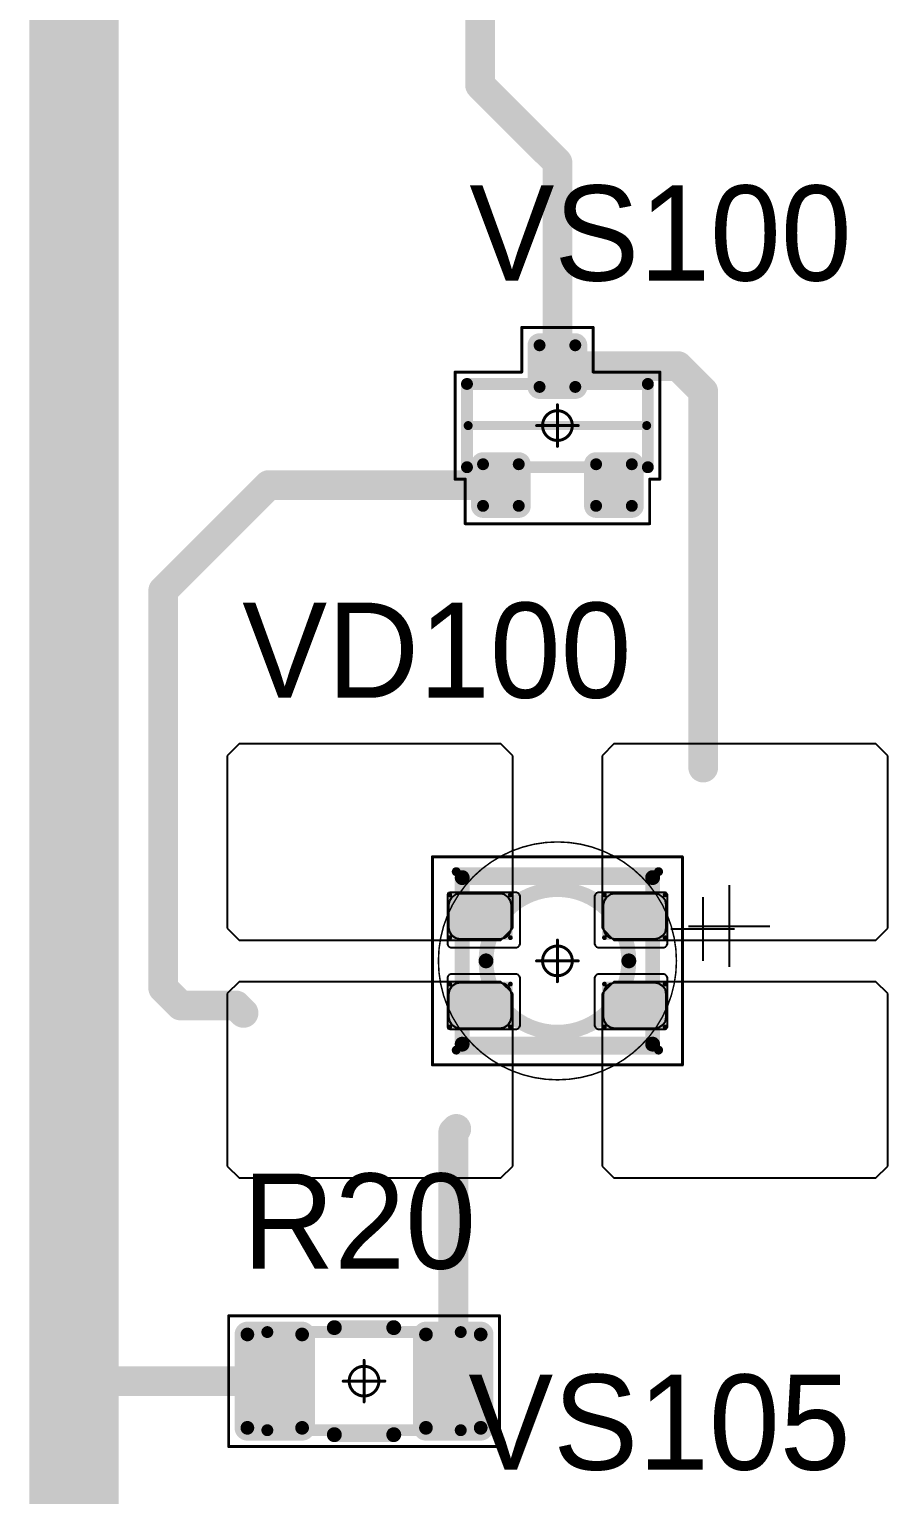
# Model space of a CAD drawing. Header units: millimetres. Extents: x 0 to 400, y 0 to 514.
# Drawn here: x 251.13 to 265.55, y 183.53 to 208.16 of the extents above; entities that cross this region are included whole.
import ezdxf

# ---------------------------------------------------------------- set-up
doc = ezdxf.new("R2010")
doc.units = ezdxf.units.MM
for name, color, linetype in [('Mechanical13', 56, 'Continuous'), ('Mechanical15', 56, 'Continuous'), ('Mechanical2', 216, 'Continuous'), ('TopLayer', 1, 'Continuous'), ('TopOverlay', 2, 'Continuous'), ('TopPaste', 8, 'Continuous'), ('TopSolder', 216, 'Continuous')]:
    doc.layers.add(name, color=color, linetype=linetype)

# ---------------------------------------------------------------- blocks, each defined once
blk = doc.blocks.new('SOT23_82')
at = {"layer": 'Mechanical13', "const_width": 0.2}
for points in [[(-0.7, 1.52), (0.7, 1.52)], [(-0.7, 1.52), (-0.7, -1.52)], [(0.7, 1.52), (0.7, -1.52)], [(-0.7, -1.52), (0.7, -1.52)]]:
    blk.add_lwpolyline(points, dxfattribs=at)
at = {"layer": 'Mechanical13', "const_width": 0.1}
for points in [[(-0.75, 1.52, 1), (-0.65, 1.52, 1)], [(-0.75, 1.52, 1), (-0.65, 1.52, 1)], [(0.65, 1.52, 1), (0.75, 1.52, 1)], [(0.65, 1.52, 1), (0.75, 1.52, 1)], [(-0.75, -1.52, 1), (-0.65, -1.52, 1)], [(-0.75, -1.52, 1), (-0.65, -1.52, 1)], [(0.65, -1.52, 1), (0.75, -1.52, 1)], [(0.65, -1.52, 1), (0.75, -1.52, 1)]]:
    blk.add_lwpolyline(points, format="xyb", close=True, dxfattribs=at)
at = {"layer": 'Mechanical15', "const_width": 0.05}
for points in [[(-0.9, 1.72), (-0.9, 1.55)], [(-0.9, 1.72), (0.9, 1.72)], [(0.9, 1.72), (0.9, 0.6)], [(-1.65, 1.55), (-1.65, -1.55)], [(-1.65, 1.55), (-0.9, 1.55)], [(0.9, 0.6), (1.65, 0.6)], [(1.65, 0.6), (1.65, -0.6)], [(0, 0.35), (0, -0.35)], [(-0.35, 0), (0.35, 0)], [(0.9, -0.6), (1.65, -0.6)], [(0.9, -0.6), (0.9, -1.72)], [(-1.65, -1.55), (-0.9, -1.55)], [(-0.9, -1.55), (-0.9, -1.72)], [(-0.9, -1.72), (0.9, -1.72)]]:
    blk.add_lwpolyline(points, dxfattribs=at)
at = {"layer": 'Mechanical15'}
for points, const_width in [([(-0.913, 1.72, 1), (-0.888, 1.72, 1)], 0.025), ([(-0.913, 1.72, 1), (-0.888, 1.72, 1)], 0.025), ([(0.888, 1.72, 1), (0.913, 1.72, 1)], 0.025), ([(0.888, 1.72, 1), (0.913, 1.72, 1)], 0.025), ([(-1.662, 1.55, 1), (-1.637, 1.55, 1)], 0.025), ([(-1.662, 1.55, 1), (-1.637, 1.55, 1)], 0.025), ([(-0.913, 1.55, 1), (-0.888, 1.55, 1)], 0.025), ([(-0.913, 1.55, 1), (-0.888, 1.55, 1)], 0.025), ([(0.888, 0.6, 1), (0.913, 0.6, 1)], 0.025), ([(0.888, 0.6, 1), (0.913, 0.6, 1)], 0.025), ([(1.637, 0.6, 1), (1.662, 0.6, 1)], 0.025), ([(1.637, 0.6, 1), (1.662, 0.6, 1)], 0.025), ([(0.25, 0, 1), (-0.25, 0, 1)], 0.05), ([(-0.012, 0.35, 1), (0.012, 0.35, 1)], 0.025), ([(-0.362, 0, 1), (-0.337, 0, 1)], 0.025), ([(-0.262, 0, 1), (-0.238, 0, 1)], 0.025), ([(0.238, 0, 1), (0.262, 0, 1)], 0.025), ([(0.337, 0, 1), (0.362, 0, 1)], 0.025), ([(-0.012, -0.35, 1), (0.012, -0.35, 1)], 0.025), ([(0.888, -0.6, 1), (0.913, -0.6, 1)], 0.025), ([(0.888, -0.6, 1), (0.913, -0.6, 1)], 0.025), ([(1.637, -0.6, 1), (1.662, -0.6, 1)], 0.025), ([(1.637, -0.6, 1), (1.662, -0.6, 1)], 0.025), ([(-1.662, -1.55, 1), (-1.637, -1.55, 1)], 0.025), ([(-1.662, -1.55, 1), (-1.637, -1.55, 1)], 0.025), ([(-0.913, -1.55, 1), (-0.888, -1.55, 1)], 0.025), ([(-0.913, -1.55, 1), (-0.888, -1.55, 1)], 0.025), ([(-0.913, -1.72, 1), (-0.888, -1.72, 1)], 0.025), ([(-0.913, -1.72, 1), (-0.888, -1.72, 1)], 0.025), ([(0.888, -1.72, 1), (0.913, -1.72, 1)], 0.025), ([(0.888, -1.72, 1), (0.913, -1.72, 1)], 0.025)]:
    blk.add_lwpolyline(points, format="xyb", close=True, dxfattribs=dict(at, const_width=const_width))
at = {"layer": 'TopLayer', "const_width": 0.1}
for points in [[(-1.4, 1.25, 1), (-1.3, 1.25, 1)], [(-0.7, 1.25, 1), (-0.6, 1.25, 1)], [(-1.4, 0.65, 1), (-1.3, 0.65, 1)], [(-0.7, 0.65, 1), (-0.6, 0.65, 1)], [(0.6, 0.3, 1), (0.7, 0.3, 1)], [(1.3, 0.3, 1), (1.4, 0.3, 1)], [(0.6, -0.3, 1), (0.7, -0.3, 1)], [(1.3, -0.3, 1), (1.4, -0.3, 1)], [(-1.4, -0.65, 1), (-1.3, -0.65, 1)], [(-0.7, -0.65, 1), (-0.6, -0.65, 1)], [(-1.4, -1.25, 1), (-1.3, -1.25, 1)], [(-0.7, -1.25, 1), (-0.6, -1.25, 1)]]:
    blk.add_lwpolyline(points, format="xyb", close=True, dxfattribs=at)
at = {"layer": 'TopLayer'}
for points in [[(-1.45, 1.25), (-1.45, 0.65), (-0.55, 1.25), (-0.55, 0.65)], [(-1.35, 1.35), (-1.35, 0.55), (-0.65, 1.35), (-0.65, 0.55)], [(0.55, 0.3), (0.55, -0.3), (1.45, 0.3), (1.45, -0.3)], [(0.65, 0.4), (0.65, -0.4), (1.35, 0.4), (1.35, -0.4)], [(-1.45, -0.65), (-1.45, -1.25), (-0.55, -0.65), (-0.55, -1.25)], [(-1.35, -0.55), (-1.35, -1.35), (-0.65, -0.55), (-0.65, -1.35)]]:
    blk.add_solid(points, dxfattribs=at)
at = {"layer": 'TopOverlay', "const_width": 0.15}
blk.add_lwpolyline([(0, 1.5), (0, -1.5)], dxfattribs=at)
at = {"layer": 'TopOverlay', "const_width": 0.075}
for points in [[(-0.038, 1.5, 1), (0.038, 1.5, 1)], [(-0.038, -1.5, 1), (0.038, -1.5, 1)]]:
    blk.add_lwpolyline(points, format="xyb", close=True, dxfattribs=at)
at = {"layer": 'TopPaste', "const_width": 0.075}
for points in [[(-1.387, 1.25, 1), (-1.313, 1.25, 1)], [(-0.687, 1.25, 1), (-0.613, 1.25, 1)], [(-1.387, 0.65, 1), (-1.313, 0.65, 1)], [(-0.687, 0.65, 1), (-0.613, 0.65, 1)], [(0.613, 0.3, 1), (0.687, 0.3, 1)], [(1.313, 0.3, 1), (1.387, 0.3, 1)], [(0.613, -0.3, 1), (0.687, -0.3, 1)], [(1.313, -0.3, 1), (1.387, -0.3, 1)], [(-1.387, -0.65, 1), (-1.313, -0.65, 1)], [(-0.687, -0.65, 1), (-0.613, -0.65, 1)], [(-1.387, -1.25, 1), (-1.313, -1.25, 1)], [(-0.687, -1.25, 1), (-0.613, -1.25, 1)]]:
    blk.add_lwpolyline(points, format="xyb", close=True, dxfattribs=at)
at = {"layer": 'TopPaste'}
for points in [[(-1.425, 1.25), (-1.425, 0.65), (-0.575, 1.25), (-0.575, 0.65)], [(-1.35, 1.325), (-1.35, 0.575), (-0.65, 1.325), (-0.65, 0.575)], [(0.575, 0.3), (0.575, -0.3), (1.425, 0.3), (1.425, -0.3)], [(0.65, 0.375), (0.65, -0.375), (1.35, 0.375), (1.35, -0.375)], [(-1.425, -0.65), (-1.425, -1.25), (-0.575, -0.65), (-0.575, -1.25)], [(-1.35, -0.575), (-1.35, -1.325), (-0.65, -0.575), (-0.65, -1.325)]]:
    blk.add_solid(points, dxfattribs=at)
at = {"layer": 'TopSolder', "const_width": 0.202}
for points in [[(-1.451, 1.25, 1), (-1.249, 1.25, 1)], [(-0.751, 1.25, 1), (-0.549, 1.25, 1)], [(-1.451, 0.65, 1), (-1.249, 0.65, 1)], [(-0.751, 0.65, 1), (-0.549, 0.65, 1)], [(0.549, 0.3, 1), (0.751, 0.3, 1)], [(1.249, 0.3, 1), (1.451, 0.3, 1)], [(0.549, -0.3, 1), (0.751, -0.3, 1)], [(1.249, -0.3, 1), (1.451, -0.3, 1)], [(-1.451, -0.65, 1), (-1.249, -0.65, 1)], [(-0.751, -0.65, 1), (-0.549, -0.65, 1)], [(-1.451, -1.25, 1), (-1.249, -1.25, 1)], [(-0.751, -1.25, 1), (-0.549, -1.25, 1)]]:
    blk.add_lwpolyline(points, format="xyb", close=True, dxfattribs=at)
at = {"layer": 'TopSolder'}
for points in [[(-1.552, 1.25), (-1.552, 0.65), (-0.448, 1.25), (-0.448, 0.65)], [(-1.35, 1.452), (-1.35, 0.448), (-0.65, 1.452), (-0.65, 0.448)], [(0.65, 0.502), (0.65, -0.502), (1.35, 0.502), (1.35, -0.502)], [(0.448, 0.3), (0.448, -0.3), (1.552, 0.3), (1.552, -0.3)], [(-1.35, -0.448), (-1.35, -1.452), (-0.65, -0.448), (-0.65, -1.452)], [(-1.552, -0.65), (-1.552, -1.25), (-0.448, -0.65), (-0.448, -1.25)]]:
    blk.add_solid(points, dxfattribs=at)
blk = doc.blocks.new('E65F_255')
at = {"layer": 'Mechanical13'}
for p, q in [((2.441, 1.071), (2.441, 0)), ((1.905, 0.536), (2.976, 0.536))]:
    blk.add_line(p, q, dxfattribs=at)
at = {"layer": 'Mechanical13', "const_width": 0.25}
for points in [[(-1.6, -1.4), (-1.6, 1.4)], [(-1.6, 1.4), (1.6, 1.4)], [(1.6, -1.4), (1.6, 1.4)], [(-1.6, -1.4), (1.6, -1.4)]]:
    blk.add_lwpolyline(points, dxfattribs=at)
at = {"layer": 'Mechanical13'}
for points, const_width in [([(-1.663, 1.4, 1), (-1.538, 1.4, 1)], 0.125), ([(-1.663, 1.4, 1), (-1.538, 1.4, 1)], 0.125), ([(1.537, 1.4, 1), (1.662, 1.4, 1)], 0.125), ([(1.537, 1.4, 1), (1.662, 1.4, 1)], 0.125), ([(1.2, 0, 1), (-1.2, 0, 1)], 0.25), ([(-1.263, 0, 1), (-1.138, 0, 1)], 0.125), ([(1.137, 0, 1), (1.262, 0, 1)], 0.125), ([(-1.663, -1.4, 1), (-1.538, -1.4, 1)], 0.125), ([(-1.663, -1.4, 1), (-1.538, -1.4, 1)], 0.125), ([(1.537, -1.4, 1), (1.662, -1.4, 1)], 0.125), ([(1.537, -1.4, 1), (1.662, -1.4, 1)], 0.125)]:
    blk.add_lwpolyline(points, format="xyb", close=True, dxfattribs=dict(at, const_width=const_width))
at = {"layer": 'Mechanical15', "const_width": 0.05}
for points in [[(-2.1, 1.75), (2.1, 1.75)], [(-2.1, -1.75), (-2.1, 1.75)], [(2.1, -1.75), (2.1, 1.75)], [(0, -0.35), (0, 0.35)], [(0, -0.35), (0, 0.35)], [(-0.35, 0), (0.35, 0)], [(-0.35, 0), (0.35, 0)], [(-2.1, -1.75), (2.1, -1.75)]]:
    blk.add_lwpolyline(points, dxfattribs=at)
at = {"layer": 'Mechanical15'}
for points, const_width in [([(-2.113, 1.75, 1), (-2.088, 1.75, 1)], 0.025), ([(-2.113, 1.75, 1), (-2.088, 1.75, 1)], 0.025), ([(2.087, 1.75, 1), (2.112, 1.75, 1)], 0.025), ([(2.087, 1.75, 1), (2.112, 1.75, 1)], 0.025), ([(0.25, 0, 1), (-0.25, 0, 1)], 0.05), ([(0.25, 0, 1), (-0.25, 0, 1)], 0.05), ([(-0.013, 0.35, 1), (0.012, 0.35, 1)], 0.025), ([(-0.013, 0.35, 1), (0.012, 0.35, 1)], 0.025), ([(-0.363, 0, 1), (-0.338, 0, 1)], 0.025), ([(-0.363, 0, 1), (-0.338, 0, 1)], 0.025), ([(-0.263, 0, 1), (-0.238, 0, 1)], 0.025), ([(-0.263, 0, 1), (-0.238, 0, 1)], 0.025), ([(0.237, 0, 1), (0.262, 0, 1)], 0.025), ([(0.237, 0, 1), (0.262, 0, 1)], 0.025), ([(0.337, 0, 1), (0.362, 0, 1)], 0.025), ([(0.337, 0, 1), (0.362, 0, 1)], 0.025), ([(-0.013, -0.35, 1), (0.012, -0.35, 1)], 0.025), ([(-0.013, -0.35, 1), (0.012, -0.35, 1)], 0.025), ([(-2.113, -1.75, 1), (-2.088, -1.75, 1)], 0.025), ([(-2.113, -1.75, 1), (-2.088, -1.75, 1)], 0.025), ([(2.087, -1.75, 1), (2.112, -1.75, 1)], 0.025), ([(2.087, -1.75, 1), (2.112, -1.75, 1)], 0.025)]:
    blk.add_lwpolyline(points, format="xyb", close=True, dxfattribs=dict(at, const_width=const_width))
at = {"layer": 'TopLayer'}
for p, q in [((-5.35, 3.65), (-5.55, 3.45)), ((-5.55, 3.45), (-5.55, 3.45)), ((-5.55, 3.45), (-5.55, 0.55)), ((-0.95, 3.65), (-5.35, 3.65)), ((-5.35, 3.65), (-5.35, 3.65)), ((-0.75, 3.45), (-0.95, 3.65)), ((-0.75, 0.55), (-0.75, 3.45)), ((0.95, 3.65), (0.75, 3.45)), ((0.75, 3.45), (0.75, 3.45)), ((0.75, 3.45), (0.75, 0.55)), ((5.35, 3.65), (0.95, 3.65)), ((0.95, 3.65), (0.95, 3.65)), ((5.55, 3.45), (5.35, 3.65)), ((5.55, 0.55), (5.55, 3.45)), ((-5.55, 0.55), (-5.35, 0.35)), ((-0.95, 0.35), (-0.75, 0.55)), ((0.75, 0.55), (0.95, 0.35)), ((5.35, 0.35), (5.55, 0.55)), ((-5.35, 0.35), (-0.95, 0.35)), ((0.95, 0.35), (5.35, 0.35)), ((-5.35, -0.35), (-5.55, -0.55)), ((-0.95, -0.35), (-5.35, -0.35)), ((-5.35, -0.35), (-5.35, -0.35)), ((-0.75, -0.55), (-0.95, -0.35)), ((0.95, -0.35), (0.75, -0.55)), ((5.35, -0.35), (0.95, -0.35)), ((0.95, -0.35), (0.95, -0.35)), ((5.55, -0.55), (5.35, -0.35)), ((-5.55, -0.55), (-5.55, -0.55)), ((-5.55, -0.55), (-5.55, -3.45)), ((-0.75, -3.45), (-0.75, -0.55)), ((0.75, -0.55), (0.75, -0.55)), ((0.75, -0.55), (0.75, -3.45)), ((5.55, -3.45), (5.55, -0.55)), ((-5.55, -3.45), (-5.35, -3.65)), ((-5.35, -3.65), (-0.95, -3.65)), ((-0.95, -3.65), (-0.75, -3.45)), ((0.75, -3.45), (0.95, -3.65)), ((0.95, -3.65), (5.35, -3.65)), ((5.35, -3.65), (5.55, -3.45))]:
    blk.add_line(p, q, dxfattribs=at)
at = {"layer": 'TopLayer', "const_width": 0.04}
for points in [[(-1.83, 1.11, 1), (-1.79, 1.11, 1)], [(-0.81, 1.11, 1), (-0.77, 1.11, 1)], [(0.77, 1.11, 1), (0.81, 1.11, 1)], [(1.79, 1.11, 1), (1.83, 1.11, 1)], [(-1.83, 0.39, 1), (-1.79, 0.39, 1)], [(-0.81, 0.39, 1), (-0.77, 0.39, 1)], [(0.77, 0.39, 1), (0.81, 0.39, 1)], [(1.79, 0.39, 1), (1.83, 0.39, 1)], [(-1.83, -0.39, 1), (-1.79, -0.39, 1)], [(-0.81, -0.39, 1), (-0.77, -0.39, 1)], [(0.77, -0.39, 1), (0.81, -0.39, 1)], [(1.79, -0.39, 1), (1.83, -0.39, 1)], [(-1.83, -1.11, 1), (-1.79, -1.11, 1)], [(-0.81, -1.11, 1), (-0.77, -1.11, 1)], [(0.77, -1.11, 1), (0.81, -1.11, 1)], [(1.79, -1.11, 1), (1.83, -1.11, 1)]]:
    blk.add_lwpolyline(points, format="xyb", close=True, dxfattribs=at)
at = {"layer": 'TopLayer'}
for points in [[(-1.85, 1.11), (-1.85, 0.39), (-0.75, 1.11), (-0.75, 0.39)], [(-1.81, 1.15), (-1.81, 0.35), (-0.79, 1.15), (-0.79, 0.35)], [(0.75, 1.11), (0.75, 0.39), (1.85, 1.11), (1.85, 0.39)], [(0.79, 1.15), (0.79, 0.35), (1.81, 1.15), (1.81, 0.35)], [(-1.85, -0.39), (-1.85, -1.11), (-0.75, -0.39), (-0.75, -1.11)], [(-1.81, -0.35), (-1.81, -1.15), (-0.79, -0.35), (-0.79, -1.15)], [(0.75, -0.39), (0.75, -1.11), (1.85, -0.39), (1.85, -1.11)], [(0.79, -0.35), (0.79, -1.15), (1.81, -0.35), (1.81, -1.15)]]:
    blk.add_solid(points, dxfattribs=at)
at = {"layer": 'TopOverlay'}
for p, q in [((2.886, 1.271), (2.886, -0.1)), ((2.2, 0.586), (3.571, 0.586))]:
    blk.add_line(p, q, dxfattribs=at)
at = {"layer": 'TopOverlay', "const_width": 0.15}
for points in [[(-1.7, 1.5), (1.7, 1.5)], [(-1.7, -1.5), (1.7, -1.5)]]:
    blk.add_lwpolyline(points, dxfattribs=at)
at = {"layer": 'TopOverlay', "const_width": 0.075}
for points in [[(-1.738, 1.5, 1), (-1.663, 1.5, 1)], [(1.662, 1.5, 1), (1.737, 1.5, 1)], [(-1.738, -1.5, 1), (-1.663, -1.5, 1)], [(1.662, -1.5, 1), (1.737, -1.5, 1)]]:
    blk.add_lwpolyline(points, format="xyb", close=True, dxfattribs=at)
at = {"layer": 'TopPaste'}
for p, q in [((-1.814, 1.011), (-1.829, 0.938)), ((-1.773, 1.073), (-1.814, 1.011)), ((-1.711, 1.114), (-1.773, 1.073)), ((-1.638, 1.129), (-1.711, 1.114)), ((-0.963, 1.129), (-1.638, 1.129)), ((-0.889, 1.114), (-0.963, 1.129)), ((-0.827, 1.073), (-0.889, 1.114)), ((-0.786, 1.011), (-0.827, 1.073)), ((-0.771, 0.938), (-0.786, 1.011)), ((0.786, 1.011), (0.771, 0.938)), ((0.827, 1.073), (0.786, 1.011)), ((0.889, 1.114), (0.827, 1.073)), ((0.962, 1.129), (0.889, 1.114)), ((1.637, 1.129), (0.962, 1.129)), ((1.711, 1.114), (1.637, 1.129)), ((1.773, 1.073), (1.711, 1.114)), ((1.814, 1.011), (1.773, 1.073)), ((1.829, 0.938), (1.814, 1.011)), ((-1.829, 0.938), (-1.829, 0.563)), ((-0.771, 0.563), (-0.771, 0.938)), ((0.771, 0.938), (0.771, 0.563)), ((1.829, 0.563), (1.829, 0.938)), ((-1.829, 0.563), (-1.814, 0.489)), ((-0.786, 0.489), (-0.771, 0.563)), ((0.771, 0.563), (0.786, 0.489)), ((1.814, 0.489), (1.829, 0.563)), ((-1.814, 0.489), (-1.773, 0.427)), ((-1.773, 0.427), (-1.711, 0.386)), ((-1.711, 0.386), (-1.638, 0.371)), ((-1.638, 0.371), (-0.963, 0.371)), ((-0.963, 0.371), (-0.889, 0.386)), ((-0.889, 0.386), (-0.827, 0.427)), ((-0.827, 0.427), (-0.786, 0.489)), ((0.786, 0.489), (0.827, 0.427)), ((0.827, 0.427), (0.889, 0.386)), ((0.889, 0.386), (0.962, 0.371)), ((0.962, 0.371), (1.637, 0.371)), ((1.637, 0.371), (1.711, 0.386)), ((1.711, 0.386), (1.773, 0.427)), ((1.773, 0.427), (1.814, 0.489)), ((-1.814, -0.489), (-1.829, -0.563)), ((-1.773, -0.427), (-1.814, -0.489)), ((-1.711, -0.386), (-1.773, -0.427)), ((-1.638, -0.371), (-1.711, -0.386)), ((-0.963, -0.371), (-1.638, -0.371)), ((-0.889, -0.386), (-0.963, -0.371)), ((-0.827, -0.427), (-0.889, -0.386)), ((-0.786, -0.489), (-0.827, -0.427)), ((-0.771, -0.563), (-0.786, -0.489)), ((0.786, -0.489), (0.771, -0.563)), ((0.827, -0.427), (0.786, -0.489)), ((0.889, -0.386), (0.827, -0.427)), ((0.962, -0.371), (0.889, -0.386)), ((1.637, -0.371), (0.962, -0.371)), ((1.711, -0.386), (1.637, -0.371)), ((1.773, -0.427), (1.711, -0.386)), ((1.814, -0.489), (1.773, -0.427)), ((1.829, -0.563), (1.814, -0.489)), ((-1.829, -0.563), (-1.829, -0.938)), ((-0.771, -0.938), (-0.771, -0.563)), ((0.771, -0.563), (0.771, -0.938)), ((1.829, -0.938), (1.829, -0.563)), ((-1.829, -0.938), (-1.814, -1.011)), ((-0.786, -1.011), (-0.771, -0.938)), ((0.771, -0.938), (0.786, -1.011)), ((1.814, -1.011), (1.829, -0.938)), ((-1.814, -1.011), (-1.773, -1.073)), ((-1.773, -1.073), (-1.711, -1.114)), ((-1.711, -1.114), (-1.638, -1.129)), ((-1.638, -1.129), (-0.963, -1.129)), ((-0.963, -1.129), (-0.889, -1.114)), ((-0.889, -1.114), (-0.827, -1.073)), ((-0.827, -1.073), (-0.786, -1.011)), ((0.786, -1.011), (0.827, -1.073)), ((0.827, -1.073), (0.889, -1.114)), ((0.889, -1.114), (0.962, -1.129)), ((0.962, -1.129), (1.637, -1.129)), ((1.637, -1.129), (1.711, -1.114)), ((1.711, -1.114), (1.773, -1.073)), ((1.773, -1.073), (1.814, -1.011))]:
    blk.add_line(p, q, dxfattribs=at)
at = {"layer": 'TopSolder'}
for p, q in [((-1.842, 1.129), (-1.85, 1.111)), ((-1.85, 1.111), (-1.85, 1.101)), ((-1.85, 1.101), (-1.85, 1.101)), ((-1.85, 1.101), (-1.85, 0.301)), ((-1.828, 1.143), (-1.842, 1.129)), ((-1.81, 1.151), (-1.828, 1.143)), ((-1.8, 1.151), (-1.81, 1.151)), ((-0.7, 1.151), (-1.8, 1.151)), ((-0.685, 1.151), (-0.7, 1.151)), ((-0.7, 1.151), (-0.7, 1.151)), ((-0.658, 1.139), (-0.685, 1.151)), ((-0.636, 1.118), (-0.658, 1.139)), ((-0.625, 1.09), (-0.636, 1.118)), ((-0.625, 1.076), (-0.625, 1.09)), ((-0.625, 0.301), (-0.625, 1.076)), ((0.636, 1.118), (0.625, 1.09)), ((0.625, 1.09), (0.625, 1.076)), ((0.625, 1.076), (0.625, 1.076)), ((0.625, 1.076), (0.625, 0.301)), ((0.657, 1.139), (0.636, 1.118)), ((0.685, 1.151), (0.657, 1.139)), ((0.7, 1.151), (0.685, 1.151)), ((1.8, 1.151), (0.7, 1.151)), ((1.81, 1.151), (1.8, 1.151)), ((1.8, 1.151), (1.8, 1.151)), ((1.828, 1.143), (1.81, 1.151)), ((1.842, 1.129), (1.828, 1.143)), ((1.85, 1.111), (1.842, 1.129)), ((1.85, 1.101), (1.85, 1.111)), ((1.85, 0.301), (1.85, 1.101)), ((-1.85, 0.301), (-1.85, 0.286)), ((-1.85, 0.286), (-1.839, 0.258)), ((-1.839, 0.258), (-1.818, 0.237)), ((-0.658, 0.237), (-0.636, 0.258)), ((-0.636, 0.258), (-0.625, 0.286)), ((-0.625, 0.286), (-0.625, 0.301)), ((-0.625, 0.301), (-0.625, 0.301)), ((0.625, 0.301), (0.625, 0.286)), ((0.625, 0.286), (0.636, 0.258)), ((0.636, 0.258), (0.657, 0.237)), ((1.817, 0.237), (1.839, 0.258)), ((1.839, 0.258), (1.85, 0.286)), ((1.85, 0.286), (1.85, 0.301)), ((1.85, 0.301), (1.85, 0.301)), ((-1.818, 0.237), (-1.79, 0.226)), ((-1.79, 0.226), (-1.775, 0.226)), ((-1.775, 0.226), (-1.775, 0.226)), ((-1.775, 0.226), (-0.7, 0.226)), ((-0.7, 0.226), (-0.685, 0.226)), ((-0.685, 0.226), (-0.658, 0.237)), ((0.657, 0.237), (0.685, 0.226)), ((0.685, 0.226), (0.7, 0.226)), ((0.7, 0.226), (0.7, 0.226)), ((0.7, 0.226), (1.775, 0.226)), ((1.775, 0.226), (1.79, 0.226)), ((1.79, 0.226), (1.817, 0.237)), ((-1.818, -0.236), (-1.839, -0.257)), ((-1.79, -0.224), (-1.818, -0.236)), ((-1.775, -0.224), (-1.79, -0.224)), ((-0.7, -0.224), (-1.775, -0.224)), ((-0.685, -0.224), (-0.7, -0.224)), ((-0.7, -0.224), (-0.7, -0.224)), ((-0.658, -0.236), (-0.685, -0.224)), ((-0.636, -0.257), (-0.658, -0.236)), ((0.657, -0.236), (0.636, -0.257)), ((0.685, -0.224), (0.657, -0.236)), ((0.7, -0.224), (0.685, -0.224)), ((1.775, -0.224), (0.7, -0.224)), ((1.79, -0.224), (1.775, -0.224)), ((1.775, -0.224), (1.775, -0.224)), ((1.817, -0.236), (1.79, -0.224)), ((1.839, -0.257), (1.817, -0.236)), ((-1.839, -0.257), (-1.85, -0.285)), ((-1.85, -0.285), (-1.85, -0.299)), ((-1.85, -0.299), (-1.85, -0.299)), ((-1.85, -0.299), (-1.85, -1.099)), ((-0.625, -0.285), (-0.636, -0.257)), ((-0.625, -0.299), (-0.625, -0.285)), ((-0.625, -1.074), (-0.625, -0.299)), ((0.636, -0.257), (0.625, -0.285)), ((0.625, -0.285), (0.625, -0.299)), ((0.625, -0.299), (0.625, -0.299)), ((0.625, -0.299), (0.625, -1.074)), ((1.85, -0.285), (1.839, -0.257)), ((1.85, -0.299), (1.85, -0.285)), ((1.85, -1.099), (1.85, -0.299)), ((-1.85, -1.099), (-1.85, -1.109)), ((-1.85, -1.109), (-1.842, -1.128)), ((-1.842, -1.128), (-1.828, -1.142)), ((-1.828, -1.142), (-1.81, -1.149)), ((-1.81, -1.149), (-1.8, -1.149)), ((-1.8, -1.149), (-0.7, -1.149)), ((-1.8, -1.149), (-1.8, -1.149)), ((-0.7, -1.149), (-0.685, -1.149)), ((-0.685, -1.149), (-0.658, -1.138)), ((-0.658, -1.138), (-0.636, -1.117)), ((-0.636, -1.117), (-0.625, -1.089)), ((-0.625, -1.089), (-0.625, -1.074)), ((-0.625, -1.074), (-0.625, -1.074)), ((0.625, -1.074), (0.625, -1.089)), ((0.625, -1.089), (0.636, -1.117)), ((0.636, -1.117), (0.657, -1.138)), ((0.657, -1.138), (0.685, -1.149)), ((0.685, -1.149), (0.7, -1.149)), ((0.7, -1.149), (1.8, -1.149)), ((0.7, -1.149), (0.7, -1.149)), ((1.8, -1.149), (1.81, -1.149)), ((1.81, -1.149), (1.828, -1.142)), ((1.828, -1.142), (1.842, -1.128)), ((1.842, -1.128), (1.85, -1.109)), ((1.85, -1.109), (1.85, -1.099)), ((1.85, -1.099), (1.85, -1.099))]:
    blk.add_line(p, q, dxfattribs=at)
blk = doc.blocks.new('RC1206S_372')
at = {"layer": 'Mechanical13', "const_width": 0.2}
for points in [[(-1.625, 0.825), (-1.625, -0.825)], [(1.625, 0.825), (-1.625, 0.825)], [(1.625, 0.825), (1.625, -0.825)], [(1.625, -0.825), (-1.625, -0.825)]]:
    blk.add_lwpolyline(points, dxfattribs=at)
at = {"layer": 'Mechanical13', "const_width": 0.1}
for points in [[(-1.675, 0.825, 1), (-1.575, 0.825, 1)], [(-1.675, 0.825, 1), (-1.575, 0.825, 1)], [(1.575, 0.825, 1), (1.675, 0.825, 1)], [(1.575, 0.825, 1), (1.675, 0.825, 1)], [(-1.675, -0.825, 1), (-1.575, -0.825, 1)], [(-1.675, -0.825, 1), (-1.575, -0.825, 1)], [(1.575, -0.825, 1), (1.675, -0.825, 1)], [(1.575, -0.825, 1), (1.675, -0.825, 1)]]:
    blk.add_lwpolyline(points, format="xyb", close=True, dxfattribs=at)
at = {"layer": 'Mechanical15', "const_width": 0.05}
for points in [[(-2.275, 1.1), (-2.275, -1.1)], [(2.275, 1.1), (-2.275, 1.1)], [(2.275, 1.1), (2.275, -1.1)], [(0, 0.35), (0, -0.35)], [(0.35, 0), (-0.35, 0)], [(2.275, -1.1), (-2.275, -1.1)]]:
    blk.add_lwpolyline(points, dxfattribs=at)
at = {"layer": 'Mechanical15'}
for points, const_width in [([(-2.287, 1.1, 1), (-2.262, 1.1, 1)], 0.025), ([(-2.287, 1.1, 1), (-2.262, 1.1, 1)], 0.025), ([(2.262, 1.1, 1), (2.287, 1.1, 1)], 0.025), ([(2.262, 1.1, 1), (2.287, 1.1, 1)], 0.025), ([(0.25, 0, 1), (-0.25, 0, 1)], 0.05), ([(-0.012, 0.35, 1), (0.012, 0.35, 1)], 0.025), ([(-0.362, 0, 1), (-0.337, 0, 1)], 0.025), ([(-0.262, 0, 1), (-0.238, 0, 1)], 0.025), ([(0.238, 0, 1), (0.262, 0, 1)], 0.025), ([(0.337, 0, 1), (0.362, 0, 1)], 0.025), ([(-0.012, -0.35, 1), (0.012, -0.35, 1)], 0.025), ([(-2.287, -1.1, 1), (-2.262, -1.1, 1)], 0.025), ([(-2.287, -1.1, 1), (-2.262, -1.1, 1)], 0.025), ([(2.262, -1.1, 1), (2.287, -1.1, 1)], 0.025), ([(2.262, -1.1, 1), (2.287, -1.1, 1)], 0.025)]:
    blk.add_lwpolyline(points, format="xyb", close=True, dxfattribs=dict(at, const_width=const_width))
at = {"layer": 'TopLayer', "const_width": 0.115}
for points in [[(-2.018, 0.785, 1), (-1.903, 0.785, 1)], [(-1.098, 0.785, 1), (-0.983, 0.785, 1)], [(0.983, 0.785, 1), (1.098, 0.785, 1)], [(1.903, 0.785, 1), (2.018, 0.785, 1)], [(-2.018, -0.785, 1), (-1.903, -0.785, 1)], [(-1.098, -0.785, 1), (-0.983, -0.785, 1)], [(0.983, -0.785, 1), (1.098, -0.785, 1)], [(1.903, -0.785, 1), (2.018, -0.785, 1)]]:
    blk.add_lwpolyline(points, format="xyb", close=True, dxfattribs=at)
at = {"layer": 'TopLayer'}
for points in [[(-2.075, -0.785), (-0.925, -0.785), (-2.075, 0.785), (-0.925, 0.785)], [(-1.96, -0.9), (-1.04, -0.9), (-1.96, 0.9), (-1.04, 0.9)], [(0.925, -0.785), (2.075, -0.785), (0.925, 0.785), (2.075, 0.785)], [(1.04, -0.9), (1.96, -0.9), (1.04, 0.9), (1.96, 0.9)]]:
    blk.add_solid(points, dxfattribs=at)
at = {"layer": 'TopOverlay', "const_width": 0.25}
for points in [[(0.5, 0.9), (-0.5, 0.9)], [(0.5, -0.9), (-0.5, -0.9)]]:
    blk.add_lwpolyline(points, dxfattribs=at)
at = {"layer": 'TopOverlay', "const_width": 0.125}
for points in [[(-0.562, 0.9, 1), (-0.437, 0.9, 1)], [(0.437, 0.9, 1), (0.562, 0.9, 1)], [(-0.562, -0.9, 1), (-0.437, -0.9, 1)], [(0.437, -0.9, 1), (0.562, -0.9, 1)]]:
    blk.add_lwpolyline(points, format="xyb", close=True, dxfattribs=at)
at = {"layer": 'TopPaste', "const_width": 0.09}
for points in [[(-2.005, 0.785, 1), (-1.915, 0.785, 1)], [(-1.085, 0.785, 1), (-0.995, 0.785, 1)], [(0.995, 0.785, 1), (1.085, 0.785, 1)], [(1.915, 0.785, 1), (2.005, 0.785, 1)], [(-2.005, -0.785, 1), (-1.915, -0.785, 1)], [(-1.085, -0.785, 1), (-0.995, -0.785, 1)], [(0.995, -0.785, 1), (1.085, -0.785, 1)], [(1.915, -0.785, 1), (2.005, -0.785, 1)]]:
    blk.add_lwpolyline(points, format="xyb", close=True, dxfattribs=at)
at = {"layer": 'TopPaste'}
for points in [[(-2.05, -0.785), (-0.95, -0.785), (-2.05, 0.785), (-0.95, 0.785)], [(-1.96, -0.875), (-1.04, -0.875), (-1.96, 0.875), (-1.04, 0.875)], [(0.95, -0.785), (2.05, -0.785), (0.95, 0.785), (2.05, 0.785)], [(1.04, -0.875), (1.96, -0.875), (1.04, 0.875), (1.96, 0.875)]]:
    blk.add_solid(points, dxfattribs=at)
at = {"layer": 'TopSolder', "const_width": 0.215}
for points in [[(-2.068, 0.785, 1), (-1.853, 0.785, 1)], [(-1.148, 0.785, 1), (-0.933, 0.785, 1)], [(0.933, 0.785, 1), (1.148, 0.785, 1)], [(1.853, 0.785, 1), (2.068, 0.785, 1)], [(-2.068, -0.785, 1), (-1.853, -0.785, 1)], [(-1.148, -0.785, 1), (-0.933, -0.785, 1)], [(0.933, -0.785, 1), (1.148, -0.785, 1)], [(1.853, -0.785, 1), (2.068, -0.785, 1)]]:
    blk.add_lwpolyline(points, format="xyb", close=True, dxfattribs=at)
at = {"layer": 'TopSolder'}
for points in [[(-1.96, -1), (-1.04, -1), (-1.96, 1), (-1.04, 1)], [(1.04, -1), (1.96, -1), (1.04, 1), (1.96, 1)], [(-2.175, -0.785), (-0.825, -0.785), (-2.175, 0.785), (-0.825, 0.785)], [(0.825, -0.785), (2.175, -0.785), (0.825, 0.785), (2.175, 0.785)]]:
    blk.add_solid(points, dxfattribs=at)

msp = doc.modelspace()

# ---------------------------------------------------------------- linework, layer by layer
at = {"layer": 'Mechanical2'}
for points, const_width in [([(262, 192.5, 1), (258, 192.5, 1)], 0.0254), ([(260, 194.5, 1), (260, 194.5, 1)], 0.0005), ([(257.994, 192.5, 1), (258.006, 192.5, 1)], 0.0127), ([(258, 192.5, 1), (258, 192.5, 1)], 0.0005), ([(261.994, 192.5, 1), (262.006, 192.5, 1)], 0.0127), ([(262, 192.5, 1), (262, 192.5, 1)], 0.0005), ([(260, 190.5, 1), (260, 190.5, 1)], 0.0005)]:
    msp.add_lwpolyline(points, format="xyb", close=True, dxfattribs=dict(at, const_width=const_width))
at = {"layer": 'Mechanical2', "const_width": 0.001}
for points in [[(260, 190.5), (260, 194.5)], [(258, 192.5), (262, 192.5)]]:
    msp.add_lwpolyline(points, dxfattribs=at)
at = {"layer": 'TopLayer'}
for points, const_width in [([(251.875, 185.5), (251.875, 245.352)], 1.5), ([(258.7, 207.225), (258.7, 211.75)], 0.5), ([(258.7, 207.225), (260, 205.925)], 0.5), ([(260, 202.5), (260, 205.925)], 0.5), ([(260, 202.5), (262.025, 202.5)], 0.5), ([(262.025, 202.5), (262.45, 202.075)], 0.5), ([(262.45, 195.75), (262.45, 202.075)], 0.5), ([(253.375, 198.725), (255.15, 200.5)], 0.5), ([(255.15, 200.5), (259.05, 200.5)], 0.5), ([(253.375, 192.043), (253.375, 198.725)], 0.5), ([(253.375, 192.043), (253.668, 191.75)], 0.5), ([(253.668, 191.75), (254.6, 191.75)], 0.5), ([(254.6, 191.75), (254.725, 191.625)], 0.5), ([(258.25, 189.625), (258.3, 189.675)], 0.5), ([(258.25, 185.434), (258.25, 189.625)], 0.5), ([(251.875, 166.725), (251.875, 185.5)], 1.5), ([(251.875, 185.5), (251.941, 185.434)], 0.5), ([(251.941, 185.434), (255.25, 185.434)], 0.5)]:
    msp.add_lwpolyline(points, dxfattribs=dict(at, const_width=const_width))
for points, const_width in [([(258.575, 207.225, 1), (258.825, 207.225, 1)], 0.25), ([(258.575, 207.225, 1), (258.825, 207.225, 1)], 0.25), ([(259.875, 205.925, 1), (260.125, 205.925, 1)], 0.25), ([(259.875, 205.925, 1), (260.125, 205.925, 1)], 0.25), ([(259.875, 202.5, 1), (260.125, 202.5, 1)], 0.25), ([(259.875, 202.5, 1), (260.125, 202.5, 1)], 0.25), ([(261.9, 202.5, 1), (262.15, 202.5, 1)], 0.25), ([(261.9, 202.5, 1), (262.15, 202.5, 1)], 0.25), ([(262.325, 202.075, 1), (262.575, 202.075, 1)], 0.25), ([(262.325, 202.075, 1), (262.575, 202.075, 1)], 0.25), ([(255.025, 200.5, 1), (255.275, 200.5, 1)], 0.25), ([(255.025, 200.5, 1), (255.275, 200.5, 1)], 0.25), ([(258.925, 200.5, 1), (259.175, 200.5, 1)], 0.25), ([(253.25, 198.725, 1), (253.5, 198.725, 1)], 0.25), ([(253.25, 198.725, 1), (253.5, 198.725, 1)], 0.25), ([(262.325, 195.75, 1), (262.575, 195.75, 1)], 0.25), ([(253.25, 192.043, 1), (253.5, 192.043, 1)], 0.25), ([(253.25, 192.043, 1), (253.5, 192.043, 1)], 0.25), ([(253.543, 191.75, 1), (253.793, 191.75, 1)], 0.25), ([(253.543, 191.75, 1), (253.793, 191.75, 1)], 0.25), ([(254.475, 191.75, 1), (254.725, 191.75, 1)], 0.25), ([(254.475, 191.75, 1), (254.725, 191.75, 1)], 0.25), ([(254.6, 191.625, 1), (254.85, 191.625, 1)], 0.25), ([(258.125, 189.625, 1), (258.375, 189.625, 1)], 0.25), ([(258.125, 189.625, 1), (258.375, 189.625, 1)], 0.25), ([(258.175, 189.675, 1), (258.425, 189.675, 1)], 0.25), ([(251.5, 185.5, 1), (252.25, 185.5, 1)], 0.75), ([(251.5, 185.5, 1), (252.25, 185.5, 1)], 0.75), ([(251.75, 185.5, 1), (252, 185.5, 1)], 0.25), ([(251.816, 185.434, 1), (252.066, 185.434, 1)], 0.25), ([(251.816, 185.434, 1), (252.066, 185.434, 1)], 0.25), ([(255.125, 185.434, 1), (255.375, 185.434, 1)], 0.25), ([(258.125, 185.434, 1), (258.375, 185.434, 1)], 0.25)]:
    msp.add_lwpolyline(points, format="xyb", close=True, dxfattribs=dict(at, const_width=const_width))

# ---------------------------------------------------------------- block references
for name, p, rotation in [('SOT23_82', (260, 201.5), 90), ('E65F_255', (260, 192.5), 360), ('RC1206S_372', (256.75, 185.434), 180)]:
    msp.add_blockref(name, p, dxfattribs=dict(rotation=rotation))

# ---------------------------------------------------------------- texts
at = {"layer": 'TopOverlay'}
for s, p in [('VS100', (258.521, 203.937)), ('VD100', (254.703, 196.923)), ('R20', (254.707, 187.325)), ('VS105', (258.503, 183.945))]:
    msp.add_text(s, height=1.6, dxfattribs=at).set_placement(p)

doc.saveas('drawing.dxf')
